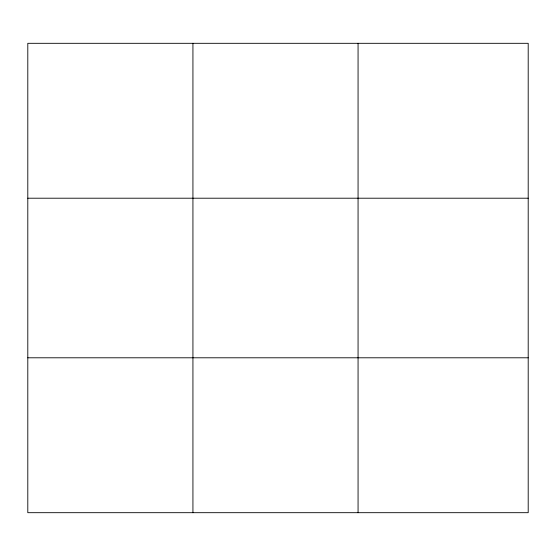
<?xml version="1.0" encoding="UTF-8"?>
<svg xmlns="http://www.w3.org/2000/svg" width="556" height="556" viewBox="0 0 556 556"><rect width="100%" height="100%" fill="white"/><g stroke="black" fill="none" stroke-linecap="round" stroke-linejoin="round"><path stroke-width="0.83" d="M192.932 43.312L192.932 512.688M358.064 43.312L358.064 512.688M528.2 357.793L528.2 512.688L27.8 512.688L27.8 43.312L528.2 43.312L528.2 357.793L27.8 357.793M27.8 198.207L528.2 198.207"/></g></svg>
